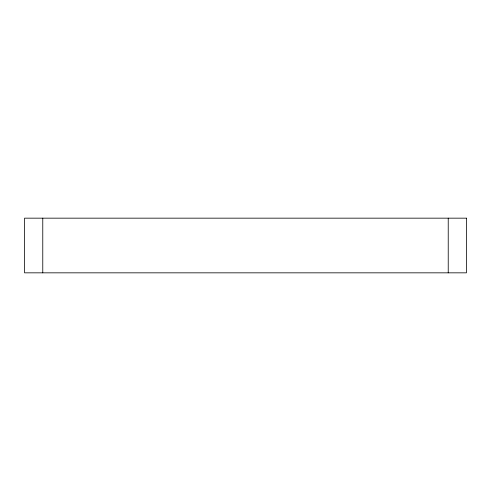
<?xml version="1.0" encoding="UTF-8"?>
<svg xmlns="http://www.w3.org/2000/svg" width="491" height="491" viewBox="0 0 491 491"><rect width="100%" height="100%" fill="white"/><g stroke="black" fill="none" stroke-linecap="round" stroke-linejoin="round"><path stroke-width="0.74" d="M448.228 218.164L448.228 272.836M42.772 218.164L42.772 272.836M466.45 218.164L24.55 218.164L24.55 272.836L466.45 272.836L466.45 218.164"/></g></svg>
